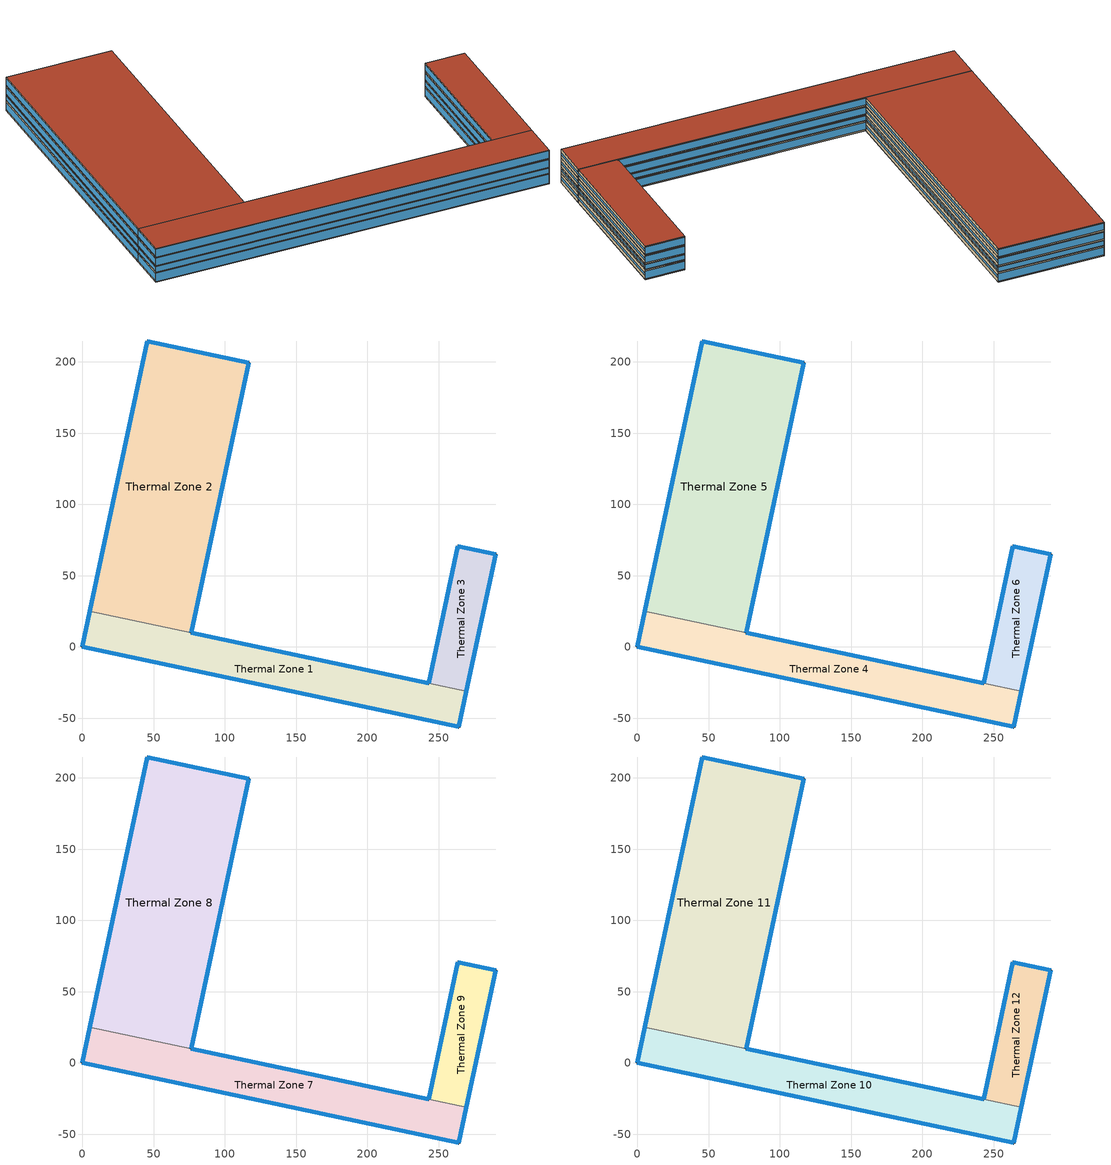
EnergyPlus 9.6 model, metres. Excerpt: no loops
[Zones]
Thermal Zone 1
 floor ground (ExtSlabCarpet): 0,0 264.12,-56.14 269.42,-31.21 5.3,24.93 z0
 wall outside (Ext Wall): 5.3,24.93 0,0 264.12,-56.14 269.42,-31.21 / 242.9,-25.57 76.4,9.82 z0:7.31
 wall to Thermal Zone 2 (Interior Wall): 76.4,9.82 5.3,24.93 z0:7.31
 wall to Thermal Zone 3 (Interior Wall): 269.42,-31.21 242.9,-25.57 z0:7.31
 window (Ext Window): 264.12,-56.13 269.42,-31.22 z2.89:4.42; 242.89,-25.57 76.41,9.82 z0.95:6.36; 0.01,0 264.11,-56.14 z0.51:6.8; 5.3,24.92 0,0.01 z1.24:6.07
Thermal Zone 2
 floor ground (ExtSlabCarpet): 5.3,24.93 76.4,9.82 116.73,199.56 45.63,214.67 z0
 wall outside (Ext Wall): 76.4,9.82 116.73,199.56 45.63,214.67 5.3,24.93 z0:7.31
 window (Ext Window): 76.4,9.83 116.73,199.55 z2.89:4.42; 116.72,199.56 45.64,214.67 z0.95:6.36; 45.63,214.66 5.3,24.94 z1.24:6.07
Thermal Zone 3
 floor ground (ExtSlabCarpet): 242.9,-25.57 269.42,-31.21 289.9,65.15 263.38,70.79 z0
 wall outside (Ext Wall): 269.42,-31.21 289.9,65.15 263.38,70.79 242.9,-25.57 z0:7.31
 window (Ext Window): 269.42,-31.2 289.9,65.14 z2.89:4.42; 289.89,65.15 263.39,70.78 z0.95:6.36; 263.38,70.78 242.9,-25.56 z1.24:6.07
Thermal Zone 4
 floor to Thermal Zone 1 (Interior Floor): 0,0 264.12,-56.14 269.42,-31.21 5.3,24.93 z7.31
 wall outside (Ext Wall): 5.3,24.93 0,0 264.12,-56.14 269.42,-31.21 / 242.9,-25.57 76.4,9.82 z7.31:11.63
 wall to Thermal Zone 5 (Interior Wall): 76.4,9.82 5.3,24.93 z7.31:11.63
 wall to Thermal Zone 6 (Interior Wall): 269.42,-31.21 242.9,-25.57 z7.31:11.63
 window (Ext Window): 264.12,-56.13 269.42,-31.22 z9.02:9.92; 242.89,-25.57 76.41,9.82 z7.87:11.07; 0.01,0 264.11,-56.14 z7.61:11.33; 5.3,24.92 0,0.01 z8.04:10.9
Thermal Zone 5
 floor to Thermal Zone 2 (Interior Floor): 5.3,24.93 76.4,9.82 116.73,199.56 45.63,214.67 z7.31
 wall outside (Ext Wall): 76.4,9.82 116.73,199.56 45.63,214.67 5.3,24.93 z7.31:11.63
 window (Ext Window): 76.4,9.83 116.73,199.55 z9.02:9.92; 116.72,199.56 45.64,214.67 z7.87:11.07; 45.63,214.66 5.3,24.94 z8.04:10.9
Thermal Zone 6
 floor to Thermal Zone 3 (Interior Floor): 242.9,-25.57 269.42,-31.21 289.9,65.15 263.38,70.79 z7.31
 wall outside (Ext Wall): 269.42,-31.21 289.9,65.15 263.38,70.79 242.9,-25.57 z7.31:11.63
 window (Ext Window): 269.42,-31.2 289.9,65.14 z9.02:9.92; 289.89,65.15 263.39,70.78 z7.87:11.07; 263.38,70.78 242.9,-25.56 z8.04:10.9
Thermal Zone 7
 floor to Thermal Zone 4 (Interior Floor): 0,0 264.12,-56.14 269.42,-31.21 5.3,24.93 z11.63
 wall outside (Ext Wall): 5.3,24.93 0,0 264.12,-56.14 269.42,-31.21 / 242.9,-25.57 76.4,9.82 z11.63:18.19
 wall to Thermal Zone 8 (Interior Wall): 76.4,9.82 5.3,24.93 z11.63:18.19
 wall to Thermal Zone 9 (Interior Wall): 269.42,-31.21 242.9,-25.57 z11.63:18.19
 window (Ext Window): 264.12,-56.13 269.42,-31.22 z14.22:15.6; 242.89,-25.57 76.41,9.82 z12.48:17.34; 0.01,0 264.11,-56.14 z12.09:17.73; 5.3,24.92 0,0.01 z12.75:17.07
Thermal Zone 8
 floor to Thermal Zone 5 (Interior Floor): 5.3,24.93 76.4,9.82 116.73,199.56 45.63,214.67 z11.63
 wall outside (Ext Wall): 76.4,9.82 116.73,199.56 45.63,214.67 5.3,24.93 z11.63:18.19
 window (Ext Window): 76.4,9.83 116.73,199.55 z14.22:15.6; 116.72,199.56 45.64,214.67 z12.48:17.34; 45.63,214.66 5.3,24.94 z12.75:17.07
Thermal Zone 9
 floor to Thermal Zone 6 (Interior Floor): 242.9,-25.57 269.42,-31.21 289.9,65.15 263.38,70.79 z11.63
 wall outside (Ext Wall): 269.42,-31.21 289.9,65.15 263.38,70.79 242.9,-25.57 z11.63:18.19
 window (Ext Window): 269.42,-31.2 289.9,65.14 z14.22:15.6; 289.89,65.15 263.39,70.78 z12.48:17.34; 263.38,70.78 242.9,-25.56 z12.75:17.07
Thermal Zone 10
 floor to Thermal Zone 7 (Interior Floor): 0,0 264.12,-56.14 269.42,-31.21 5.3,24.93 z18.19
 wall outside (Ext Wall): 5.3,24.93 0,0 264.12,-56.14 269.42,-31.21 / 242.9,-25.57 76.4,9.82 z18.19:24.78
 wall to Thermal Zone 11 (Interior Wall): 76.4,9.82 5.3,24.93 z18.19:24.78
 wall to Thermal Zone 12 (Interior Wall): 269.42,-31.21 242.9,-25.57 z18.19:24.78
 window (Ext Window): 264.12,-56.13 269.42,-31.22 z20.79:22.18; 242.89,-25.57 76.41,9.82 z19.05:23.92; 0.01,0 264.11,-56.14 z18.65:24.32; 5.3,24.92 0,0.01 z19.31:23.66
 roof outside (Ext Roof): 0,0 264.12,-56.14 269.42,-31.21 5.3,24.93 z24.78
Thermal Zone 11
 floor to Thermal Zone 8 (Interior Floor): 5.3,24.93 76.4,9.82 116.73,199.56 45.63,214.67 z18.19
 wall outside (Ext Wall): 76.4,9.82 116.73,199.56 45.63,214.67 5.3,24.93 z18.19:24.78
 window (Ext Window): 76.4,9.83 116.73,199.55 z20.79:22.18; 116.72,199.56 45.64,214.67 z19.05:23.92; 45.63,214.66 5.3,24.94 z19.31:23.66
 roof outside (Ext Roof): 5.3,24.93 76.4,9.82 116.73,199.56 45.63,214.67 z24.78
Thermal Zone 12
 floor to Thermal Zone 9 (Interior Floor): 242.9,-25.57 269.42,-31.21 289.9,65.15 263.38,70.79 z18.19
 wall outside (Ext Wall): 269.42,-31.21 289.9,65.15 263.38,70.79 242.9,-25.57 z18.19:24.78
 window (Ext Window): 269.42,-31.2 289.9,65.14 z20.79:22.18; 289.89,65.15 263.39,70.78 z19.05:23.92; 263.38,70.78 242.9,-25.56 z19.31:23.66
 roof outside (Ext Roof): 242.9,-25.57 269.42,-31.21 289.9,65.15 263.38,70.79 z24.78
[Building]
Building 1: North Axis {deg}=-0
[Site:Location]
Washington Dc Dulles IntL Ar: Latitude {deg}=38.98; Longitude {deg}=-77.47; Time Zone {hr}=-5; Elevation {m}=82
[SizingPeriod:DesignDay] Day of Month=21; Dry-Bulb Temperature Range Modifier Type=DefaultMultipliers; Barometric Pressure {Pa}=86790; Rain Indicator=No; Snow Indicator=No; Daylight Saving Time Indicator=No; Begin Environment Reset Mode=FullResetAtBeginEnvironment
Name | Month | Day Type | Maximum Dry-Bulb Temperature {C} | Daily Dry-Bulb Temperature Range {deltaC} | Humidity Condition Type | Wetbulb or DewPoint at Maximum Dry-Bulb {C} | Wind Speed {m/s} | Wind Direction {deg} | Solar Model Indicator | ASHRAE Clear Sky Optical Depth for Beam Irradiance (taub) | ASHRAE Clear Sky Optical Depth for Diffuse Irradiance (taud) | Enthalpy at Maximum Dry-Bulb {J/kg} | Sky Clearness
SALT-LAKE-CITY-IAP Ann Clg .4% Condns DB=>MWB | 7 | SummerDesignDay | 36.5 | 14.4 | Wetbulb | 17.1 | 5 | 340 | ASHRAETau | 0.339 | 2.366
SALT-LAKE-CITY-IAP Ann Clg .4% Condns DP=>MDB | 7 | SummerDesignDay | 22.5 | 14.4 | Dewpoint | 15.6 | 5 | 340 | ASHRAETau | 0.339 | 2.366
SALT-LAKE-CITY-IAP Ann Clg .4% Condns Enth=>MDB | 7 | SummerDesignDay | 30.8 | 14.4 | Enthalpy |  | 5 | 340 | ASHRAETau | 0.339 | 2.366 | 59300
SALT-LAKE-CITY-IAP Ann Clg .4% Condns WB=>MDB | 7 | SummerDesignDay | 31.2 | 14.4 | Wetbulb | 19 | 5 | 340 | ASHRAETau | 0.339 | 2.366
SALT-LAKE-CITY-IAP Ann Htg 99.6% Condns DB | 1 | WinterDesignDay | -12.4 | 0 | Wetbulb | -12.4 | 2.6 | 140 | ASHRAEClearSky |  |  |  | 0
SALT-LAKE-CITY-IAP Ann Htg Wind 99.6% Condns WS=>MCDB | 1 | WinterDesignDay | 6.8 | 0 | Wetbulb | 6.8 | 12.4 | 140 | ASHRAEClearSky |  |  |  | 0
SALT-LAKE-CITY-IAP Ann Hum_n 99.6% Condns DP=>MCDB | 1 | WinterDesignDay | -10.7 | 0 | Dewpoint | -16.2 | 2.6 | 140 | ASHRAEClearSky |  |  |  | 0
[Material] Thermal Absorptance=0.9
Name | Roughness | Thickness m | Conductivity W/m-K | Density kg/m3 | Specific Heat J/kg-K | Solar Absorptance | Visible Absorptance
wall concrete | MediumRough | 0.03 | 0.5 | 2243 | 837 | 0.65 | 0.65
roof concrete | MediumRough | 0.05 | 0.5 | 2243 | 837 | 0.65 | 0.65
Wall Insulation [18]; Roof Insulation [18] | MediumRough | 0.1693 | 0.049 | 265 | 836.8 | 0.7 | 0.7
F16 Acoustic tile | MediumSmooth | 0.0191 | 0.06 | 368 | 590 | 0.3 | 0.3
M11 100mm lightweight concrete | MediumRough | 0.1016 | 0.53 | 1280 | 840 | 0.5 | 0.5
MAT-CC05 4 HW CONCRETE | Rough | 0.1016 | 1.311 | 2240 | 836.8 | 0.85 | 0.85
G01a 19mm gypsum board | MediumSmooth | 0.019 | 0.16 | 800 | 1090 | 0.4 | 0.4
[Material:AirGap]
Name | Thermal Resistance m2-K/W
F04 Wall air space resistance | 0.15
F05 Ceiling air space resistance | 0.18
[Material:NoMass]
CP02 CARPET PAD: Roughness=Smooth; Thermal Resistance m2-K/W=0.1; Thermal Absorptance=0.9; Solar Absorptance=0.8; Visible Absorptance=0.8
[WindowMaterial:SimpleGlazingSystem]
Window Material Simple Glazing System: U-Factor W/m2-K=1.8; Solar Heat Gain Coefficient=0.3
[Construction]
Ext Roof: roof concrete, Roof Insulation [18]
Ext Wall: wall concrete, Wall Insulation [18]
Ext Window: Window Material Simple Glazing System
ExtSlabCarpet: MAT-CC05 4 HW CONCRETE, CP02 CARPET PAD
Interior Floor: F16 Acoustic tile, F05 Ceiling air space resistance, M11 100mm lightweight concrete
Interior Wall: G01a 19mm gypsum board, F04 Wall air space resistance, G01a 19mm gypsum board
[Zone]
Thermal Zone 1; Thermal Zone 2; Thermal Zone 3: 12, 0, 0, 0, , 1, , , , , , Yes
Thermal Zone 4; Thermal Zone 5; Thermal Zone 6: 12, 0, 0, 7.31, , 1, , , , , , Yes
Thermal Zone 7; Thermal Zone 8; Thermal Zone 9: 12, 0, 0, 11.63, , 1, , , , , , Yes
Thermal Zone 10; Thermal Zone 11; Thermal Zone 12: 12, 0, 0, 18.19, , 1, , , , , , Yes
[AvailabilityManager:Scheduled] Schedule=Always On Discrete
VAV with Reheat 1 Availability Manager; Air Loop HVAC Outdoor Air System 1 Availability Manager
[Schedule:Constant]
Always On Discrete: Hourly Value=1
